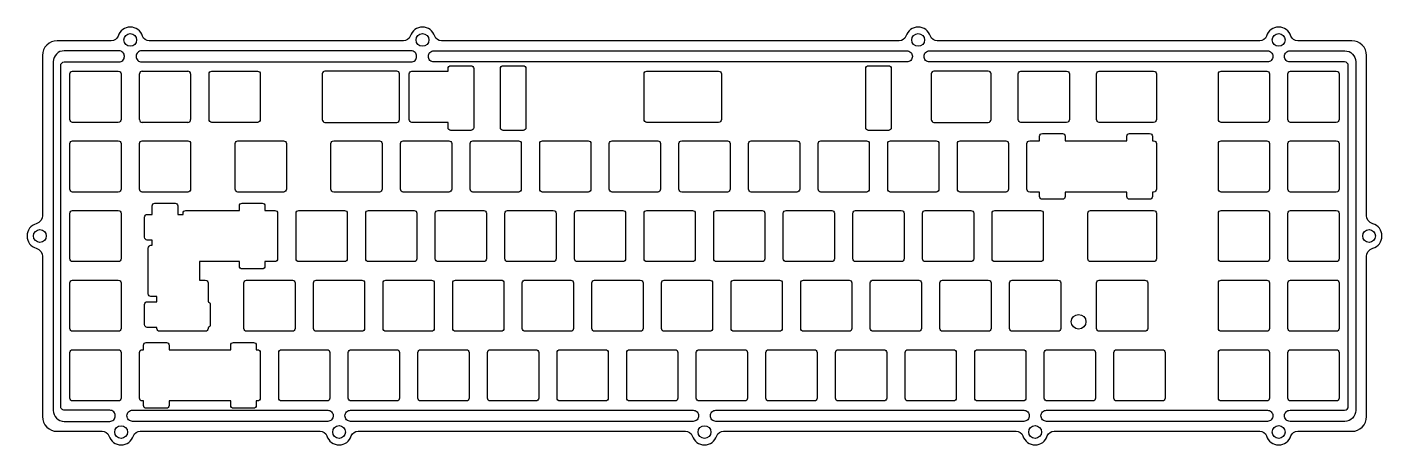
# Model space of a CAD drawing. Header units: millimetres. Extents: x -362 to 9, y -11 to 103.
import ezdxf

# ---------------------------------------------------------------- set-up
doc = ezdxf.new("R2010")
doc.units = ezdxf.units.MM
doc.layers.get('0').update_dxf_attribs({"linetype": 'CONTINUOUS'})

msp = doc.modelspace()

# ---------------------------------------------------------------- linework, layer by layer
for p, q in [((-330.85, 78.05), (-330.85, 90.55, 0)), ((-330.1, 91.3), (-317.6, 91.3, 0)), ((-316.85, 90.55), (-316.85, 78.05, 0)), ((-317.6, 77.3, 0), (-330.1, 77.3, 0))]:
    msp.add_line(p, q)
for points in [[(-330.67, -7.19), (-281.43, -7.19, -0.305836), (-279.57, -8.44, 0.736927), (-272.88, -8.44, -0.305838), (-271.02, -7.19), (-181.42, -7.19, -0.305836), (-179.56, -8.44, 0.736927), (-172.86, -8.44, -0.305838), (-171.01, -7.19), (-90.93, -7.19, -0.305836), (-89.07, -8.44, 0.736927), (-82.38, -8.44, -0.305838), (-80.52, -7.19), (-24.25, -7.19, -0.305836), (-22.4, -8.44, 0.736927), (-15.7, -8.44, -0.305838), (-13.85, -7.19), (0.97, -7.19, 0.414214), (4.97, -3.19), (4.97, 40.59, -0.333293), (6.68, 42.86, 0.749887), (6.68, 49.58, -0.333293), (4.97, 51.85), (4.97, 95.62, 0.414214), (0.97, 99.62), (-10.05, 99.62), (-13.85, 99.62, -0.305834), (-15.7, 100.87, 0.736933), (-22.4, 100.87, -0.305835), (-24.25, 99.62), (-112.52, 99.62, -0.305834), (-114.38, 100.87, 0.736933), (-121.07, 100.87, -0.305835), (-122.93, 99.62), (-248.2, 99.62, -0.305834), (-250.05, 100.87, 0.736932), (-256.75, 100.87, -0.305835), (-258.6, 99.62), (-328.17, 99.62, -0.305834), (-330.03, 100.87, 0.736932), (-336.72, 100.87, -0.305835), (-338.58, 99.62), (-342.38, 99.62), (-353.4, 99.62, 0.414214), (-357.4, 95.62), (-357.4, 51.85, -0.333096), (-359.1, 49.58, 0.749331), (-359.1, 42.86, -0.333096), (-357.4, 40.59), (-357.4, -3.19, 0.414214), (-353.4, -7.19), (-341.08, -7.19, -0.305836), (-339.22, -8.44, 0.736927), (-332.53, -8.44, -0.305838)], [(-354.47, -1.48, 0.414214), (-351.47, -4.48), (-338.98, -4.48, 0.414214), (-337.48, -2.98), (-337.48, -2.93, 0.414214), (-338.98, -1.43), (-351.4, -1.43, -0.414214), (-352.43, -0.4), (-352.43, 92.82, -0.414214), (-351.43, 93.82), (-336.48, 93.82, 0.414214), (-334.98, 95.32), (-334.98, 95.37, 0.414214), (-336.48, 96.87), (-351.47, 96.87, 0.414214), (-354.47, 93.87)], [(-331.78, 95.32, 0.414214), (-330.27, 93.82), (-256.5, 93.82, 0.414214), (-255, 95.32), (-255, 95.37, 0.414214), (-256.5, 96.87), (-330.27, 96.87, 0.414214), (-331.78, 95.37)], [(-120.82, 96.87, -0.414214), (-119.32, 95.37), (-119.32, 95.32, -0.414214), (-120.82, 93.82), (-181.42, 93.82), (-250.3, 93.82, -0.414214), (-251.8, 95.32), (-251.8, 95.37, -0.414214), (-250.3, 96.87)], [(-116.13, 95.37, -0.414214), (-114.62, 96.87), (-22.15, 96.87, -0.414214), (-20.65, 95.37), (-20.65, 95.32, -0.414214), (-22.15, 93.82), (-114.62, 93.82, -0.414214), (-116.13, 95.32)], [(-15.95, 93.82, -0.414214), (-17.45, 95.32), (-17.45, 95.37, -0.414214), (-15.95, 96.87), (-0.95, 96.87, -0.414214), (2.05, 93.87), (2.05, -1.48, -0.414214), (-0.95, -4.48), (-15.95, -4.48, -0.414214), (-17.45, -2.98), (-17.45, -2.93, -0.414214), (-15.95, -1.43), (-1, -1.43, 0.414214), (0, -0.43), (0, 92.82, 0.414214), (-1, 93.82)], [(-246.39, 91.3), (-246.39, 92.05, -0.414214), (-245.64, 92.8), (-240.14, 92.8, -0.414214), (-239.39, 92.05), (-239.39, 75.85, -0.414214), (-240.14, 75.1), (-245.64, 75.1, -0.414214), (-246.39, 75.85), (-246.39, 77.3), (-256.28, 77.3, -0.414214), (-257.03, 78.05), (-257.03, 90.55, -0.414214), (-256.28, 91.3)], [(-231.34, 92.8), (-225.84, 92.8, -0.414214), (-225.09, 92.05), (-225.09, 75.85, -0.414214), (-225.84, 75.1), (-231.34, 75.1, -0.414214), (-232.09, 75.85), (-232.09, 92.05, -0.414214)], [(-131.34, 92.8), (-125.84, 92.8, -0.414214), (-125.09, 92.05), (-125.09, 75.85, -0.414214), (-125.84, 75.1), (-131.34, 75.1, -0.414214), (-132.09, 75.85), (-132.09, 92.05, -0.414214)], [(-349.9, 78.05), (-349.9, 90.55, -0.414214), (-349.15, 91.3), (-336.65, 91.3, -0.414214), (-335.9, 90.55), (-335.9, 78.05, -0.414214), (-336.65, 77.3), (-349.15, 77.3, -0.414214)], [(-311.05, 77.3, -0.414214), (-311.8, 78.05), (-311.8, 90.55, -0.414214), (-311.05, 91.3), (-298.55, 91.3, -0.414214), (-297.8, 90.55), (-297.8, 78.05, -0.414214), (-298.55, 77.3)], [(-280.09, 91.3, 0.414214), (-280.84, 90.55), (-280.84, 78.05, 0.414214), (-280.09, 77.3), (-260.45, 77.3, 0.414214), (-259.7, 78.05), (-259.7, 90.55, 0.414214), (-260.45, 91.3)], [(-172.34, 77.3), (-191.99, 77.3, -0.414214), (-192.74, 78.05), (-192.74, 90.55, -0.414214), (-191.99, 91.3), (-172.34, 91.3, -0.414214), (-171.59, 90.55), (-171.59, 78.05, -0.414214)], [(-97.78, 78.05), (-97.78, 90.55, 0.414214), (-98.53, 91.3), (-113.41, 91.3, 0.414214), (-114.16, 90.55), (-114.16, 78.05, 0.414214), (-113.41, 77.3), (-98.53, 77.3, 0.414214)], [(-77.09, 91.3, -0.414214), (-76.34, 90.55), (-76.34, 78.05, -0.414214), (-77.09, 77.3), (-89.59, 77.3, -0.414214), (-90.34, 78.05), (-90.34, 90.55, -0.414214), (-89.59, 91.3)], [(-52.53, 90.55), (-52.53, 78.05, -0.414214), (-53.28, 77.3), (-68.16, 77.3, -0.414214), (-68.91, 78.05), (-68.91, 90.55, -0.414214), (-68.16, 91.3), (-53.28, 91.3, -0.414214)], [(-22.32, 77.3), (-34.83, 77.3, -0.414214), (-35.57, 78.05), (-35.57, 90.55, -0.414214), (-34.83, 91.3), (-22.32, 91.3, -0.414214), (-21.57, 90.55), (-21.57, 78.05, -0.414214)], [(-16.52, 78.05), (-16.52, 90.55, -0.414214), (-15.78, 91.3), (-3.28, 91.3, -0.414214), (-2.52, 90.55), (-2.52, 78.05, -0.414214), (-3.28, 77.3), (-15.78, 77.3, -0.414214)], [(-53.62, 58.25), (-53.62, 57, -0.414214), (-54.37, 56.25), (-59.87, 56.25, -0.414214), (-60.62, 57), (-60.62, 58.25), (-77.49, 58.25), (-77.49, 57, -0.414214), (-78.24, 56.25), (-83.74, 56.25, -0.414214), (-84.49, 57), (-84.49, 58.25), (-87.21, 58.25, -0.414214), (-87.96, 59), (-87.96, 71.5, -0.414214), (-87.21, 72.25), (-84.49, 72.25), (-84.49, 73.5, -0.414214), (-83.74, 74.25), (-78.24, 74.25, -0.414214), (-77.49, 73.5), (-77.49, 72.25), (-60.62, 72.25), (-60.62, 73.5, -0.414214), (-59.87, 74.25), (-54.37, 74.25, -0.414214), (-53.62, 73.5), (-53.62, 72.25), (-53.28, 72.25, -0.414214), (-52.53, 71.5), (-52.53, 59, -0.414214), (-53.28, 58.25)], [(-335.9, 71.5), (-335.9, 59, -0.414214), (-336.65, 58.25), (-349.15, 58.25, -0.414214), (-349.9, 59), (-349.9, 71.5, -0.414214), (-349.15, 72.25), (-336.65, 72.25, -0.414214)], [(-316.85, 59, -0.414214), (-317.6, 58.25), (-330.1, 58.25, -0.414214), (-330.85, 59), (-330.85, 71.5, -0.414214), (-330.1, 72.25), (-317.6, 72.25, -0.414214), (-316.85, 71.5)], [(-304.66, 71.5, -0.414214), (-303.91, 72.25), (-291.41, 72.25, -0.414214), (-290.66, 71.5), (-290.66, 59, -0.414214), (-291.41, 58.25), (-303.91, 58.25, -0.414214), (-304.66, 59)], [(-265.21, 72.25, -0.414214), (-264.46, 71.5), (-264.46, 59, -0.414214), (-265.21, 58.25), (-277.71, 58.25, -0.414214), (-278.46, 59), (-278.46, 71.5, -0.414214), (-277.71, 72.25)], [(-246.16, 72.25, -0.414214), (-245.41, 71.5), (-245.41, 59, -0.414214), (-246.16, 58.25), (-258.66, 58.25, -0.414214), (-259.41, 59), (-259.41, 71.5, -0.414214), (-258.66, 72.25)], [(-239.61, 72.25), (-227.11, 72.25, -0.414214), (-226.36, 71.5), (-226.36, 59, -0.414214), (-227.11, 58.25), (-239.61, 58.25, -0.414214), (-240.36, 59), (-240.36, 71.5, -0.414214)], [(-208.06, 72.25, -0.414214), (-207.31, 71.5), (-207.31, 59, -0.414214), (-208.06, 58.25), (-220.56, 58.25, -0.414214), (-221.31, 59), (-221.31, 71.5, -0.414214), (-220.56, 72.25)], [(-202.26, 71.5, -0.414214), (-201.51, 72.25), (-189.01, 72.25, -0.414214), (-188.26, 71.5), (-188.26, 59, -0.414214), (-189.01, 58.25), (-201.51, 58.25, -0.414214), (-202.26, 59)], [(-169.96, 58.25), (-182.46, 58.25, -0.414214), (-183.21, 59), (-183.21, 71.5, -0.414214), (-182.46, 72.25), (-169.96, 72.25, -0.414214), (-169.21, 71.5), (-169.21, 59, -0.414214)], [(-150.91, 72.25, -0.414214), (-150.16, 71.5), (-150.16, 59, -0.414214), (-150.91, 58.25), (-163.41, 58.25, -0.414214), (-164.16, 59), (-164.16, 71.5, -0.414214), (-163.41, 72.25)], [(-145.11, 59), (-145.11, 71.5, -0.414214), (-144.36, 72.25), (-131.86, 72.25, -0.414214), (-131.11, 71.5), (-131.11, 59, -0.414214), (-131.86, 58.25), (-144.36, 58.25, -0.414214)], [(-126.06, 59), (-126.06, 71.5, -0.414214), (-125.31, 72.25), (-112.81, 72.25, -0.414214), (-112.06, 71.5), (-112.06, 59, -0.414214), (-112.81, 58.25), (-125.31, 58.25, -0.414214)], [(-107.01, 71.5, -0.414214), (-106.26, 72.25), (-93.76, 72.25, -0.414214), (-93.01, 71.5), (-93.01, 59, -0.414214), (-93.76, 58.25), (-106.26, 58.25, -0.414214), (-107.01, 59)], [(-21.57, 59, -0.414214), (-22.32, 58.25), (-34.83, 58.25, -0.414214), (-35.57, 59), (-35.57, 71.5, -0.414214), (-34.83, 72.25), (-22.32, 72.25, -0.414214), (-21.57, 71.5)], [(-3.28, 72.25, -0.414214), (-2.52, 71.5), (-2.52, 59, -0.414214), (-3.28, 58.25), (-15.78, 58.25, -0.414214), (-16.52, 59), (-16.52, 71.5, -0.414214), (-15.78, 72.25)], [(-349.9, 39.95), (-349.9, 52.45, -0.414214), (-349.15, 53.2), (-336.65, 53.2, -0.414214), (-335.9, 52.45), (-335.9, 39.95, -0.414214), (-336.65, 39.2), (-349.15, 39.2, -0.414214)], [(-318.19, 53.2), (-303.51, 53.2), (-303.51, 54.45, -0.414214), (-302.76, 55.2), (-297.26, 55.2, -0.414214), (-296.51, 54.45), (-296.51, 53.2), (-293.79, 53.2, -0.414214), (-293.04, 52.45), (-293.04, 39.95, -0.414214), (-293.79, 39.2), (-296.51, 39.2), (-296.51, 37.95, -0.414214), (-297.26, 37.2), (-302.76, 37.2, -0.414214), (-303.51, 37.95), (-303.51, 39.2), (-314.47, 39.2), (-314.47, 34.15), (-312.84, 34.15, -0.414214), (-312.09, 33.4), (-312.09, 28.22, -0.363582), (-311.47, 27.48), (-311.47, 21.98, -0.363582), (-312.09, 21.24), (-312.09, 20.9, -0.414214), (-312.84, 20.15), (-325.34, 20.15, -0.414214), (-326.09, 20.9), (-326.09, 21.23), (-328.72, 21.23, -0.414214), (-329.47, 21.98), (-329.47, 27.48, -0.414214), (-328.72, 28.23), (-326.09, 28.23), (-326.09, 29.67), (-327.72, 29.67, -0.414214), (-328.47, 30.42), (-328.47, 42.92, -0.414214), (-327.72, 43.67), (-327.38, 43.67), (-327.38, 45.11), (-328.72, 45.11, -0.414214), (-329.47, 45.86), (-329.47, 51.36, -0.414214), (-328.72, 52.11), (-327.38, 52.11), (-327.38, 54.45, -0.414214), (-326.63, 55.2), (-321.13, 55.2, -0.414214), (-320.38, 54.45), (-320.38, 52.11), (-318.94, 52.11), (-318.94, 52.45, -0.414214)], [(-274.74, 39.2), (-287.24, 39.2, -0.414214), (-287.99, 39.95), (-287.99, 52.45, -0.414214), (-287.24, 53.2), (-274.74, 53.2, -0.414214), (-273.99, 52.45), (-273.99, 39.95, -0.414214)], [(-254.94, 52.45), (-254.94, 39.95, -0.414214), (-255.69, 39.2), (-268.19, 39.2, -0.414214), (-268.94, 39.95), (-268.94, 52.45, -0.414214), (-268.19, 53.2), (-255.69, 53.2, -0.414214)], [(-236.64, 53.2, -0.414214), (-235.89, 52.45), (-235.89, 39.95, -0.414214), (-236.64, 39.2), (-249.14, 39.2, -0.414214), (-249.89, 39.95), (-249.89, 52.45, -0.414214), (-249.14, 53.2)], [(-217.59, 53.2, -0.414214), (-216.84, 52.45), (-216.84, 39.95, -0.414213), (-217.59, 39.2), (-230.09, 39.2, -0.414214), (-230.84, 39.95), (-230.84, 52.45, -0.414214), (-230.09, 53.2)], [(-197.79, 39.95, -0.414214), (-198.54, 39.2), (-211.04, 39.2, -0.414214), (-211.79, 39.95), (-211.79, 52.45, -0.414214), (-211.04, 53.2), (-198.54, 53.2, -0.414214), (-197.79, 52.45)], [(-191.99, 53.2), (-179.49, 53.2, -0.414214), (-178.74, 52.45), (-178.74, 39.95, -0.414214), (-179.49, 39.2), (-191.99, 39.2, -0.414214), (-192.74, 39.95), (-192.74, 52.45, -0.414214)], [(-160.44, 53.2, -0.414214), (-159.69, 52.45), (-159.69, 39.95, -0.414214), (-160.44, 39.2), (-172.94, 39.2, -0.414214), (-173.69, 39.95), (-173.69, 52.45, -0.414214), (-172.94, 53.2)], [(-153.89, 39.2, -0.414214), (-154.64, 39.95), (-154.64, 52.45, -0.414214), (-153.89, 53.2), (-141.39, 53.2, -0.414214), (-140.64, 52.45), (-140.64, 39.95, -0.414214), (-141.39, 39.2)], [(-122.34, 53.2, -0.414214), (-121.59, 52.45), (-121.59, 39.95, -0.414214), (-122.34, 39.2), (-134.84, 39.2, -0.414214), (-135.59, 39.95), (-135.59, 52.45, -0.414214), (-134.84, 53.2)], [(-102.54, 39.95, -0.414214), (-103.29, 39.2), (-115.79, 39.2, -0.414214), (-116.54, 39.95), (-116.54, 52.45, -0.414214), (-115.79, 53.2), (-103.29, 53.2, -0.414214), (-102.54, 52.45)], [(-97.49, 39.95), (-97.49, 52.45, -0.414214), (-96.74, 53.2), (-84.24, 53.2, -0.414214), (-83.49, 52.45), (-83.49, 39.95, -0.414214), (-84.24, 39.2), (-96.74, 39.2, -0.414214)], [(-71.29, 52.45, -0.414214), (-70.54, 53.2), (-53.28, 53.2, -0.414214), (-52.53, 52.45), (-52.53, 39.95, -0.414214), (-53.28, 39.2), (-70.54, 39.2, -0.414214), (-71.29, 39.95)], [(-34.83, 53.2), (-22.32, 53.2, -0.414214), (-21.57, 52.45), (-21.57, 39.95, -0.414214), (-22.32, 39.2), (-34.83, 39.2, -0.414214), (-35.57, 39.95), (-35.57, 52.45, -0.414214)], [(-3.28, 53.2, -0.414214), (-2.52, 52.45), (-2.52, 39.95, -0.414214), (-3.28, 39.2), (-15.78, 39.2, -0.414214), (-16.52, 39.95), (-16.52, 52.45, -0.414214), (-15.78, 53.2)], [(-336.65, 34.15, -0.414214), (-335.9, 33.4), (-335.9, 20.9, -0.414214), (-336.65, 20.15), (-349.15, 20.15, -0.414214), (-349.9, 20.9), (-349.9, 33.4, -0.414214), (-349.15, 34.15)], [(-302.27, 20.9), (-302.27, 33.4, -0.414214), (-301.53, 34.15), (-289.02, 34.15, -0.414214), (-288.27, 33.4), (-288.27, 20.9, -0.414214), (-289.02, 20.15), (-301.53, 20.15, -0.414214)], [(-283.23, 20.9), (-283.23, 33.4, -0.414214), (-282.48, 34.15), (-269.98, 34.15, -0.414214), (-269.23, 33.4), (-269.23, 20.9, -0.414214), (-269.98, 20.15), (-282.48, 20.15, -0.414214)], [(-264.18, 33.4, -0.414214), (-263.43, 34.15), (-250.93, 34.15, -0.414214), (-250.18, 33.4), (-250.18, 20.9, -0.414214), (-250.93, 20.15), (-263.43, 20.15, -0.414214), (-264.18, 20.9)], [(-245.13, 20.9), (-245.13, 33.4, -0.414214), (-244.38, 34.15), (-231.88, 34.15, -0.414214), (-231.12, 33.4), (-231.12, 20.9, -0.414214), (-231.88, 20.15), (-244.38, 20.15, -0.414214)], [(-225.32, 34.15), (-212.82, 34.15, -0.414214), (-212.07, 33.4), (-212.07, 20.9, -0.414214), (-212.82, 20.15), (-225.32, 20.15, -0.414214), (-226.08, 20.9), (-226.08, 33.4, -0.414214)], [(-193.78, 34.15, -0.414214), (-193.03, 33.4), (-193.03, 20.9, -0.414214), (-193.78, 20.15), (-206.28, 20.15, -0.414214), (-207.03, 20.9), (-207.03, 33.4, -0.414214), (-206.28, 34.15)], [(-174.73, 34.15, -0.414214), (-173.98, 33.4), (-173.98, 20.9, -0.414214), (-174.73, 20.15), (-187.23, 20.15, -0.414214), (-187.97, 20.9), (-187.97, 33.4, -0.414214), (-187.23, 34.15)], [(-154.93, 20.9, -0.414214), (-155.68, 20.15), (-168.18, 20.15, -0.414214), (-168.93, 20.9), (-168.93, 33.4, -0.414214), (-168.18, 34.15), (-155.68, 34.15, -0.414214), (-154.93, 33.4)], [(-149.13, 34.15), (-136.62, 34.15, -0.414214), (-135.88, 33.4), (-135.88, 20.9, -0.414214), (-136.62, 20.15), (-149.13, 20.15, -0.414214), (-149.88, 20.9), (-149.88, 33.4, -0.414214)], [(-117.58, 34.15, -0.414214), (-116.83, 33.4), (-116.83, 20.9, -0.414214), (-117.58, 20.15), (-130.07, 20.15, -0.414214), (-130.83, 20.9), (-130.83, 33.4, -0.414214), (-130.07, 34.15)], [(-111.78, 20.9), (-111.78, 33.4, -0.414214), (-111.03, 34.15), (-98.53, 34.15, -0.414214), (-97.78, 33.4), (-97.78, 20.9, -0.414214), (-98.53, 20.15), (-111.03, 20.15, -0.414214)], [(-92.72, 20.9), (-92.72, 33.4, -0.414214), (-91.97, 34.15), (-79.47, 34.15, -0.414214), (-78.72, 33.4), (-78.72, 20.9, -0.414214), (-79.47, 20.15), (-91.97, 20.15, -0.414214)], [(-68.16, 34.15), (-55.66, 34.15, -0.414214), (-54.91, 33.4), (-54.91, 20.9, -0.414214), (-55.66, 20.15), (-68.16, 20.15, -0.414214), (-68.91, 20.9), (-68.91, 33.4, -0.414214)], [(-34.83, 20.15, -0.414214), (-35.57, 20.9), (-35.57, 33.4, -0.414214), (-34.83, 34.15), (-22.32, 34.15, -0.414214), (-21.57, 33.4), (-21.57, 20.9, -0.414214), (-22.32, 20.15)], [(-15.78, 34.15), (-3.28, 34.15, -0.414214), (-2.52, 33.4), (-2.52, 20.9, -0.414214), (-3.28, 20.15), (-15.78, 20.15, -0.414214), (-16.52, 20.9), (-16.52, 33.4, -0.414214)], [(-349.9, 1.85), (-349.9, 14.35, -0.414214), (-349.15, 15.1), (-336.65, 15.1, -0.414214), (-335.9, 14.35), (-335.9, 1.85, -0.414214), (-336.65, 1.1), (-349.15, 1.1, -0.414214)], [(-299.64, 17.1, -0.414214), (-298.89, 16.35), (-298.89, 15.1), (-298.55, 15.1, -0.414214), (-297.8, 14.35), (-297.8, 1.85, -0.414214), (-298.55, 1.1), (-298.89, 1.1), (-298.89, -0.15, -0.414214), (-299.64, -0.9), (-305.14, -0.9, -0.414214), (-305.89, -0.15), (-305.89, 1.1), (-322.76, 1.1), (-322.76, -0.15, -0.414214), (-323.51, -0.9), (-329.01, -0.9, -0.414214), (-329.76, -0.15), (-329.76, 1.1), (-330.1, 1.1, -0.414214), (-330.85, 1.85), (-330.85, 14.35, -0.414214), (-330.1, 15.1), (-329.76, 15.1), (-329.76, 16.35, -0.414214), (-329.01, 17.1), (-323.51, 17.1, -0.414214), (-322.76, 16.35), (-322.76, 15.1), (-305.89, 15.1), (-305.89, 16.35, -0.414214), (-305.14, 17.1)], [(-279.5, 15.1, -0.414214), (-278.75, 14.35), (-278.75, 1.85, -0.414214), (-279.5, 1.1), (-292, 1.1, -0.414214), (-292.75, 1.85), (-292.75, 14.35, -0.414214), (-292, 15.1)], [(-272.95, 15.1), (-260.45, 15.1, -0.414214), (-259.7, 14.35), (-259.7, 1.85, -0.414214), (-260.45, 1.1), (-272.95, 1.1, -0.414214), (-273.7, 1.85), (-273.7, 14.35, -0.414214)], [(-254.65, 14.35, -0.414214), (-253.9, 15.1), (-241.4, 15.1, -0.414214), (-240.65, 14.35), (-240.65, 1.85, -0.414214), (-241.4, 1.1), (-253.9, 1.1, -0.414214), (-254.65, 1.85)], [(-235.6, 14.35, -0.414214), (-234.85, 15.1), (-222.35, 15.1, -0.414214), (-221.6, 14.35), (-221.6, 1.85, -0.414214), (-222.35, 1.1), (-234.85, 1.1, -0.414214), (-235.6, 1.85)], [(-202.55, 1.85, -0.414214), (-203.3, 1.1), (-215.8, 1.1, -0.414214), (-216.55, 1.85), (-216.55, 14.35, -0.414214), (-215.8, 15.1), (-203.3, 15.1, -0.414214), (-202.55, 14.35)], [(-184.25, 1.1), (-196.75, 1.1, -0.414214), (-197.5, 1.85), (-197.5, 14.35, -0.414214), (-196.75, 15.1), (-184.25, 15.1, -0.414214), (-183.5, 14.35), (-183.5, 1.85, -0.414214)], [(-165.2, 15.1, -0.414214), (-164.45, 14.35), (-164.45, 1.85, -0.414214), (-165.2, 1.1), (-177.7, 1.1, -0.414214), (-178.45, 1.85), (-178.45, 14.35, -0.414214), (-177.7, 15.1)], [(-145.4, 14.35), (-145.4, 1.85, -0.414214), (-146.15, 1.1), (-158.65, 1.1, -0.414214), (-159.4, 1.85), (-159.4, 14.35, -0.414214), (-158.65, 15.1), (-146.15, 15.1, -0.414214)], [(-140.35, 14.35, -0.414214), (-139.6, 15.1), (-127.1, 15.1, -0.414214), (-126.35, 14.35), (-126.35, 1.85, -0.414214), (-127.1, 1.1), (-139.6, 1.1, -0.414214), (-140.35, 1.85)], [(-107.3, 14.35), (-107.3, 1.85, -0.414214), (-108.05, 1.1), (-120.55, 1.1, -0.414214), (-121.3, 1.85), (-121.3, 14.35, -0.414214), (-120.55, 15.1), (-108.05, 15.1, -0.414214)], [(-88.25, 1.85, -0.414214), (-89, 1.1), (-101.5, 1.1, -0.414214), (-102.25, 1.85), (-102.25, 14.35, -0.414214), (-101.5, 15.1), (-89, 15.1, -0.414214), (-88.25, 14.35)], [(-69.2, 1.85, -0.414214), (-69.95, 1.1), (-82.45, 1.1, -0.414214), (-83.2, 1.85), (-83.2, 14.35, -0.414214), (-82.45, 15.1), (-69.95, 15.1, -0.414214), (-69.2, 14.35)], [(-50.15, 1.85, -0.414214), (-50.9, 1.1), (-63.4, 1.1, -0.414214), (-64.15, 1.85), (-64.15, 14.35, -0.414214), (-63.4, 15.1), (-50.9, 15.1, -0.414214), (-50.15, 14.35)], [(-35.57, 1.85), (-35.57, 14.35, -0.414214), (-34.83, 15.1), (-22.32, 15.1, -0.414214), (-21.57, 14.35), (-21.57, 1.85, -0.414214), (-22.32, 1.1), (-34.83, 1.1, -0.414214)], [(-16.52, 1.85), (-16.52, 14.35, -0.414214), (-15.78, 15.1), (-3.28, 15.1, -0.414214), (-2.52, 14.35), (-2.52, 1.85, -0.414214), (-3.28, 1.1), (-15.78, 1.1, -0.414214)], [(-332.77, -1.43), (-279.32, -1.43, -0.414214), (-277.83, -2.93), (-277.83, -2.98, -0.414214), (-279.32, -4.48), (-332.77, -4.48, -0.414214), (-334.28, -2.98), (-334.28, -2.93, -0.414214)], [(-274.62, -2.93, -0.414214), (-273.12, -1.43), (-179.31, -1.43, -0.414214), (-177.81, -2.93), (-177.81, -2.98, -0.414214), (-179.31, -4.48), (-273.12, -4.48, -0.414214), (-274.62, -2.98)], [(-87.32, -2.93), (-87.32, -2.98, -0.414214), (-88.82, -4.48), (-173.11, -4.48, -0.414214), (-174.61, -2.98), (-174.61, -2.93, -0.414214), (-173.11, -1.43), (-88.82, -1.43, -0.414214)], [(-22.15, -4.48), (-82.62, -4.48, -0.414214), (-84.12, -2.98), (-84.12, -2.93, -0.414214), (-82.62, -1.43), (-22.15, -1.43, -0.414214), (-20.65, -2.93), (-20.65, -2.98, -0.414214)]]:
    msp.add_lwpolyline(points, format="xyb", close=True)
for centre, radius in [((-333.38, 99.84), 1.75), ((-253.4, 99.84), 1.75), ((-117.73, 99.84), 1.75), ((-19.05, 99.84), 1.75), ((-358.12, 46.22), 1.75), ((5.69, 46.22), 1.75), ((-73.82, 22.75), 2), ((-335.88, -7.41), 1.75), ((-276.23, -7.4), 1.75), ((-176.21, -7.41), 1.75), ((-85.72, -7.4), 1.75), ((-19.05, -7.4), 1.75)]:
    msp.add_circle(centre, radius)
for centre, start, end in [((-330.1, 90.55), 90, 180), ((-317.6, 90.55), 0, 90), ((-330.1, 78.05), 180, 270)]:
    msp.add_arc(centre, 0.75, start, end)
at = {"extrusion": (0, -2.50667e-07, 1)}
msp.add_arc((-317.6, 78.05, 0), 0.75, 270, 360, dxfattribs=at)

doc.saveas('drawing.dxf')
